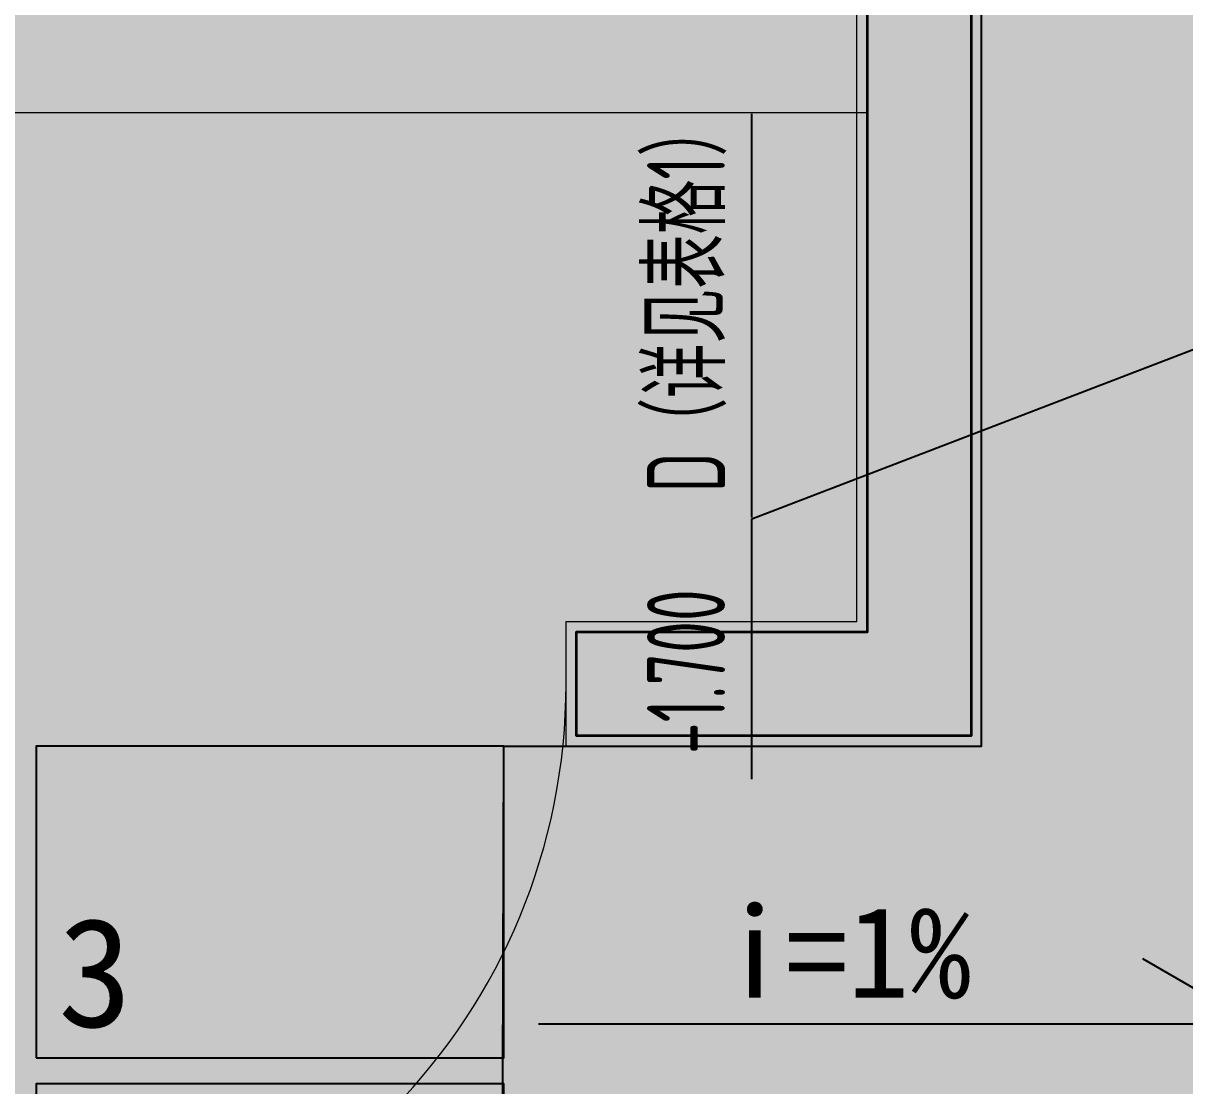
# Model space of a CAD drawing. Header units: inches. Extents: x 143994 to 247866, y 243815 to 272761.
# Drawn here: x 158031 to 160267, y 265003 to 267048 of the extents above; entities that cross this region are included whole.
import ezdxf
from ezdxf.enums import TextEntityAlignment as Align

# ---------------------------------------------------------------- set-up
doc = ezdxf.new("R2010")
doc.units = ezdxf.units.IN
doc.header["$LTSCALE"] = 1000
doc.header["$MEASUREMENT"] = 0
doc.layers.get('DEFPOINTS').update_dxf_attribs({"color": 62})
for name, color, linetype in [('0-dim', 90, 'Continuous'), ('0-fm', 30, 'Continuous'), ('0-word', 131, 'Continuous'), ('00污水标注', 130, 'Continuous')]:
    doc.layers.add(name, color=color, linetype=linetype)
for name, color, linetype, lineweight in [('A-Flr-Door', 8, 'Continuous', 9), ('A-Flr-Stairs', 8, 'Continuous', 9), ('A-M-Paint-Sill', 173, 'Continuous', 9), ('A-Wall', 254, 'Continuous', 35)]:
    doc.layers.add(name, color=color, linetype=linetype, lineweight=lineweight)
doc.styles.add('ECADI', font='hzs.shx', dxfattribs={"width": 0.7, "bigfont": 'hztxt.shx'})
doc.styles.add('HS2', font='')
doc.styles.get('HS2').set_extended_font_data('SimHei')

# ---------------------------------------------------------------- blocks, each defined once
blk = doc.blocks.new('QWQW8EF')
at = {"layer": '00污水标注', "color": 1}
blk.add_line((640364.8, -495484.4), (640364.8, -494707.6), dxfattribs=at)
at = {"layer": '00污水标注'}
for p, q in [((640364.8, -495487.1), (642036.8, -494844.7)), ((640364.8, -495988), (640364.8, -495487.1))]:
    blk.add_line(p, q, dxfattribs=at)
at = {"layer": '00污水标注', "color": 1, "style": 'ECADI', "width": 0.7}
blk.add_text('D（详见表格1）', height=150, rotation=90, dxfattribs=at).set_placement((640312.8, -495436.1))
at = {"layer": '00污水标注', "style": 'ECADI', "width": 0.7}
blk.add_text('-1.700', height=150, rotation=90, dxfattribs=at).set_placement((640312.8, -495939.7))
blk = doc.blocks.new('SLOP MARK')
at = {"layer": '0-dim', "color": 4}
blk.add_lwpolyline([(-13.8, 0), (13.8, 0), (9.47, 2.5)], dxfattribs=at)
at = {"layer": '0-word', "style": 'HS2', "flags": 4}
blk.add_attdef('i=1%', text='', height=3.5, dxfattribs=at).set_placement((-1.897, 1), align=Align.CENTER)
blk = doc.blocks.new('A$C0DD370A0')
at = {"layer": '0-fm'}
ref = blk.add_blockref('SLOP MARK', (-21873.2, 18725.8), dxfattribs=dict(at, xscale=50, yscale=50, zscale=50))
ref.add_attrib('i=1%', 'i=1%', dxfattribs={"layer": '0-word', "height": 175, "style": 'HS2'}).set_placement((-21968.1, 18775.8), align=Align.CENTER)
blk = doc.blocks.new('$DorLib2D$00000001')
for p, q in [((0.45, 0.975), (0.5, 0.975)), ((0.45, 0), (0.45, 0.975)), ((0.5, 0), (0.5, 0.975)), ((0.5, 0), (0.45, 0))]:
    blk.add_line(p, q)
at = {"lineweight": 13}
blk.add_arc((0.475, 0), 0.975, 91.4693, 180, dxfattribs=at)
blk = doc.blocks.new('A$C784B79C7')
at = {"layer": '0-fm'}
blk.add_lwpolyline([(0, -300), (900, -300), (900, 0), (0, 0)], close=True, dxfattribs=at)
at = {"layer": '0-word', "color": 4, "insert": (41.9, -66.2, 1685.6), "char_height": 210, "attachment_point": 1, "style": 'HS2'}
blk.add_mtext('1', dxfattribs=at)
blk = doc.blocks.new('A$C30137131')
at = {"layer": '0-fm'}
blk.add_lwpolyline([(0, -600), (900, -600), (900, 0), (0, 0)], close=True, dxfattribs=at)
at = {"layer": '0-word', "color": 4, "insert": (41.9, -330.4, 1685.6), "char_height": 210, "attachment_point": 1, "style": 'HS2'}
blk.add_mtext('3', dxfattribs=at)
blk = doc.blocks.new('A$C5E510078')
at = {"layer": '0-fm'}
blk.add_lwpolyline([(0, -450), (900, -450), (900, 0), (0, 0)], close=True, dxfattribs=at)
at = {"layer": '0-word', "color": 4, "insert": (41.9, -159.5, 1685.6), "char_height": 210, "attachment_point": 1, "style": 'HS2'}
blk.add_mtext('2', dxfattribs=at)
blk = doc.blocks.new('A$C3A8077CD')
at = {"layer": '0-dim'}
for name, p in [('A$C30137131', (0, 4100)), ('A$C5E510078', (0, 3450)), ('A$C784B79C7', (0, 2950)), ('A$C30137131', (0, 2600)), ('A$C5E510078', (0, 1950)), ('A$C784B79C7', (0, 1450)), ('A$C30137131', (0, 1100)), ('A$C5E510078', (0, 450))]:
    blk.add_blockref(name, p, dxfattribs=at)

msp = doc.modelspace()

# ---------------------------------------------------------------- hatches: boundary and pattern name
at = {"layer": 'DEFPOINTS'}
h = msp.add_hatch(dxfattribs=at)
h.set_pattern_fill('ANSI31', color=250)
h.set_pattern_definition([(45, (-65482.5842, -4e-05), (-1.122532015, 1.122532015), [])])
h.paths.add_polyline_path([(182383.45, 243814.78), (157803.44, 243814.78), (157803.44, 270814.78), (182383.45, 270814.78)])

# ---------------------------------------------------------------- linework, layer by layer
at = {"layer": 'A-Flr-Stairs'}
msp.add_line((157855.62, 266876.1), (159655.62, 266876.1), dxfattribs=at)
at = {"layer": 'A-M-Paint-Sill'}
msp.add_lwpolyline([(159875.62, 267826.1), (159875.62, 265656.1), (159075.62, 265656.1), (159075.62, 265896.1), (159635.62, 265896.1), (159635.62, 267766.1), (159635.62, 268096.1), (159875.62, 268096.1), (159875.62, 267976.1)], dxfattribs=at)
at = {"layer": 'A-Wall'}
msp.add_lwpolyline([(159655.62, 268076.1), (159855.62, 268076.1), (159855.62, 265676.1), (159095.62, 265676.1), (159095.62, 265876.1), (159655.62, 265876.1), (159655.62, 267766.1)], close=True, dxfattribs=at)
at = {"layer": 'DEFPOINTS'}
msp.add_lwpolyline([(159295.62, 261536.1), (159295.62, 262656.1), (158947.11, 262656.1), (158955.62, 265656.1), (159875.62, 265656.1), (159875.62, 267801.1)], dxfattribs=at)

# ---------------------------------------------------------------- block references
for name, p in [('QWQW8EF', (-480931.31, 761580.81)), ('A$C3A8077CD', (158055.62, 261556.1))]:
    msp.add_blockref(name, p)
at = {"layer": 'A-Flr-Door', "xscale": -1200, "yscale": -1200, "zscale": 100}
msp.add_blockref('$DorLib2D$00000001', (158475.62, 265776.1), dxfattribs=at)
at = {"layer": 'DEFPOINTS'}
msp.add_blockref('A$C0DD370A0', (181585.61, 246396.11), dxfattribs=at)

doc.saveas('drawing.dxf')
